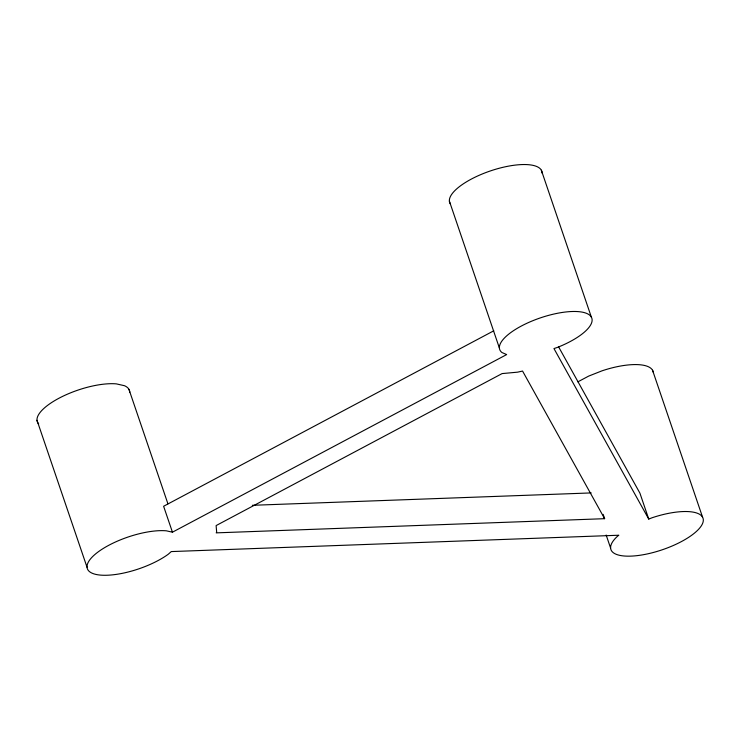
<?xml version="1.0" encoding="UTF-8"?>
<svg xmlns="http://www.w3.org/2000/svg" width="740" height="740" viewBox="0 0 740 740"><rect width="100%" height="100%" fill="white"/><g stroke="black" fill="none" stroke-linecap="round" stroke-linejoin="round"><path stroke-width="1.11" d="M493.765 330.808L163.614 506.262L172.448 532.19L506.669 354.571L501.896 352.499A48.646 16.798 -18.8 0 1 531.792 321.123A48.646 16.798 -18.8 0 1 590.298 315.739A48.646 16.798 -18.8 0 1 557.488 347.384L553.955 348.568L648.749 519.073L652.033 517.778A48.646 16.798 -18.8 0 1 703 522.301A48.646 16.798 -18.8 0 1 641.386 555.046A48.646 16.798 -18.8 0 1 617.845 535.945L618.816 535.233L171.264 551.577L168.332 554.186A48.646 16.798 -18.8 0 1 102.055 575.211A48.646 16.798 -18.8 0 1 99.965 550.615A48.646 16.798 -18.8 0 1 166.352 530.821L172.448 532.19M577.875 381.84L588.642 376.114L602.009 370.832A48.646 16.798 -18.8 0 1 653.207 372.128M252.321 505.3L591.195 492.923M604.626 518.685L216.2 532.865L216.663 532.079L216.117 525.576L502.099 373.589L517.574 372.164L522.56 371.055L604.626 518.685L603.155 514.365M558.589 346.847L639.915 493.145L648.749 519.073M652.541 370.231L702.565 517.177M541.338 170.191L591.362 317.136M606.162 535.038L610.611 548.1M449.384 201.123L499.408 348.068M128.954 389.351L167.924 503.82M37 420.274L87.024 567.219M38.674 423.946A48.646 16.798 -18.8 0 1 60.088 397.648A48.646 16.798 -18.8 0 1 116.328 383.875L124.468 385.707A48.646 16.798 -18.8 0 1 129.713 392.274M450.382 203.963A48.646 16.798 -18.8 0 1 490.805 170.792A48.646 16.798 -18.8 0 1 542.096 173.123"/></g></svg>
